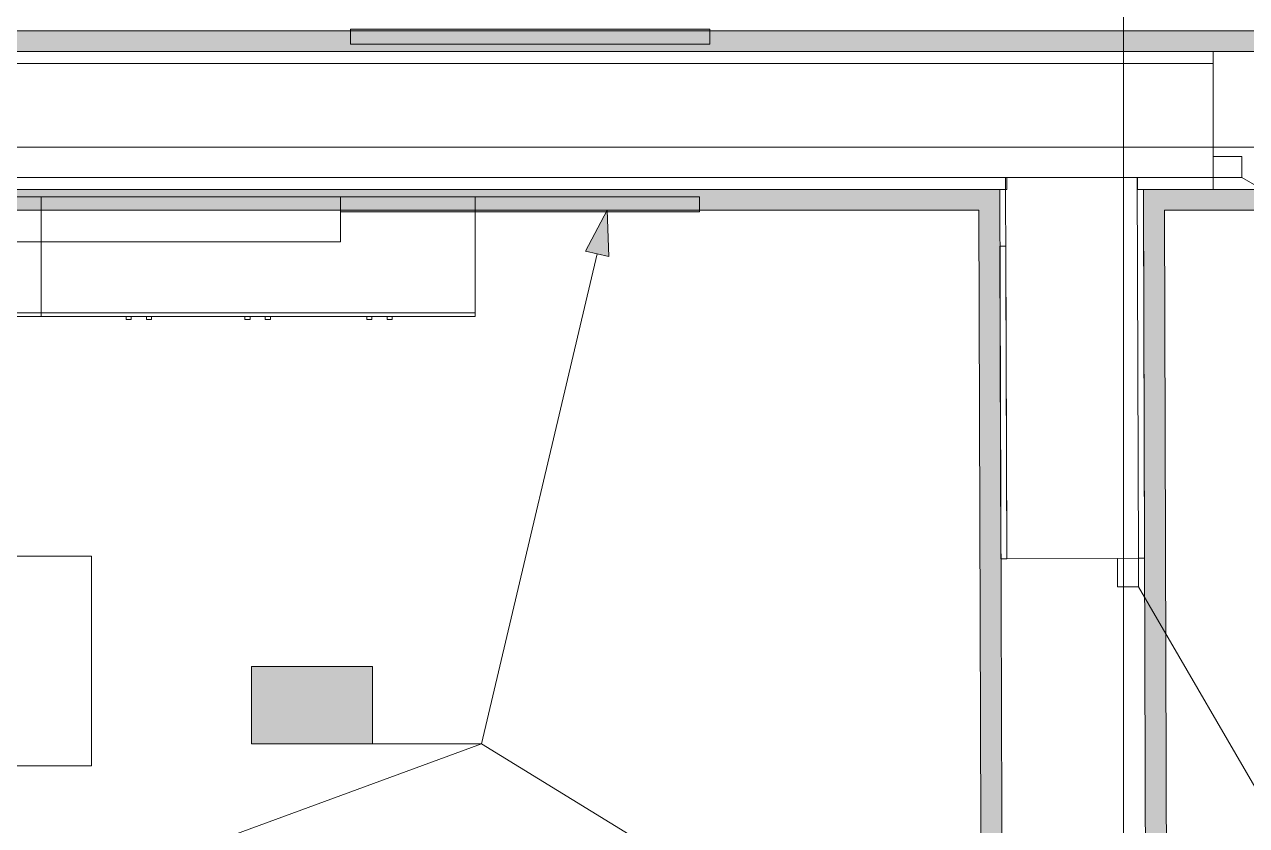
# Model space of a CAD drawing. Header units: millimetres. Extents: x 0 to 1189, y 0 to 841.
# Drawn here: x 266.96 to 307.79, y 630.71 to 657.47 of the extents above; entities that cross this region are included whole.
import ezdxf

# ---------------------------------------------------------------- set-up
doc = ezdxf.new("R2010")
doc.units = ezdxf.units.MM

msp = doc.modelspace()

# ---------------------------------------------------------------- hatches: boundary and pattern name
at = {"true_color": 0x999999}
h = msp.add_hatch(color=253, dxfattribs=at)
h.dxf.hatch_style = 2
h.paths.add_polyline_path([(289.856443, 657.306775), (289.856443, 656.806774), (277.856425, 656.806774), (277.856425, 657.306775)])
at = {"true_color": 0xf1d696}
h = msp.add_hatch(color=41, dxfattribs=at)
h.dxf.hatch_style = 2
h.paths.add_polyline_path([(327.735501, 657.256775), (327.735501, 656.556774), (250.194382, 656.556774), (250.194382, 657.256775)])
h = msp.add_hatch(color=41, dxfattribs=at)
h.dxf.hatch_style = 2
h.paths.add_polyline_path([(240.398367, 651.256766), (240.398367, 651.956767), (298.847457, 651.956767), (298.850457, 651.256766)])
at = {"true_color": 0x999999}
h = msp.add_hatch(color=253, dxfattribs=at)
h.dxf.hatch_style = 2
h.paths.add_polyline_path([(289.518442, 651.706766), (289.518442, 651.206766), (277.518424, 651.206766), (277.518424, 651.706766)])
at = {"true_color": 0xf1d696}
h = msp.add_hatch(color=41, dxfattribs=at)
h.dxf.hatch_style = 2
h.paths.add_polyline_path([(299.547458, 651.956767), (298.850457, 651.256766), (298.847457, 651.956767)])
h = msp.add_hatch(color=41, dxfattribs=at)
h.dxf.hatch_style = 2
h.paths.add_polyline_path([(298.850457, 651.256766), (299.545458, 651.954767), (299.550458, 651.256766)])
at = {"true_color": 0x186722}
h = msp.add_hatch(color=99, dxfattribs=at)
h.dxf.hatch_style = 2
h.paths.add_polyline_path([(305.043466, 651.257766), (304.343465, 651.257766), (304.341465, 651.957767)])
h = msp.add_hatch(color=99, dxfattribs=at)
h.dxf.hatch_style = 2
h.paths.add_polyline_path([(304.341465, 651.957767), (305.041466, 651.957767), (305.043466, 651.257766)])
h = msp.add_hatch(color=99, dxfattribs=at)
h.dxf.hatch_style = 2
h.paths.add_polyline_path([(305.043466, 651.257766), (305.041466, 651.957767), (327.855501, 651.956767), (327.855501, 651.256766)])
at = {"true_color": 0x0077b0}
h = msp.add_hatch(color=144, dxfattribs=at)
h.dxf.hatch_style = 2
h.paths.add_polyline_path([(286.434438, 651.256766), (286.481438, 649.711763), (285.702436, 649.895764)])
at = {"true_color": 0xf1d696}
h = msp.add_hatch(color=41, dxfattribs=at)
h.dxf.hatch_style = 2
h.paths.add_polyline_path([(298.850457, 651.256766), (299.550458, 651.256766), (299.697458, 603.319692), (298.997457, 603.319692)])
h = msp.add_hatch(color=41, dxfattribs=at)
h.dxf.hatch_style = 2
h.paths.add_polyline_path([(305.511467, 494.621526), (304.811466, 494.621526), (304.343465, 651.257766), (305.043466, 651.257766)])
at = {"true_color": 0xffffff}
h = msp.add_hatch(color=7, dxfattribs=at)
h.dxf.hatch_style = 2
h.paths.add_polyline_path([(274.550419, 636.020742), (278.590426, 636.020742), (278.590426, 633.432738), (274.550419, 633.432738)])
h = msp.add_hatch(color=7, dxfattribs=at)
h.dxf.hatch_style = 2
h.paths.add_polyline_path([(274.550419, 636.020742), (278.590426, 636.020742), (278.590426, 633.432738), (274.550419, 633.432738)])
h = msp.add_hatch(color=7, dxfattribs=at)
h.dxf.hatch_style = 2
h.paths.add_polyline_path([(274.550419, 636.020742), (278.590426, 636.020742), (278.590426, 633.432738), (274.550419, 633.432738)])
at = {"true_color": 0x0077b0}
h = msp.add_hatch(color=144, dxfattribs=at)
h.paths.add_polyline_path([(275.761072, 634.624727), (275.761072, 635.431706), (275.731582, 635.588389), (275.642561, 635.719441), (275.513921, 635.805844), (275.357583, 635.835196), (275.201106, 635.805844), (275.069848, 635.719441), (274.982412, 635.588389), (274.954093, 635.431706), (274.954093, 634.624727), (274.982412, 634.468389), (275.069848, 634.339749), (275.201106, 634.250727), (275.357583, 634.221237), (275.513921, 634.250727), (275.642561, 634.339749), (275.731582, 634.468389)])
h.paths.add_polyline_path([(275.961715, 634.624727), (275.950561, 634.504071), (275.917135, 634.392045), (275.861488, 634.289011), (275.783672, 634.19533), (275.691903, 634.118031), (275.589851, 634.063521), (275.478187, 634.031232), (275.357583, 634.020595), (275.23585, 634.031232), (275.124143, 634.063521), (275.021944, 634.118031), (274.928737, 634.19533), (274.851007, 634.289011), (274.79555, 634.392045), (274.762313, 634.504071), (274.751246, 634.624727), (274.751246, 635.431706), (274.762313, 635.553439), (274.79555, 635.665146), (274.851007, 635.767345), (274.928737, 635.860552), (275.021944, 635.938368), (275.124143, 635.994015), (275.23585, 636.027441), (275.357583, 636.038594), (275.478239, 636.027484), (275.590264, 635.994359), (275.693299, 635.93953), (275.786979, 635.863308), (275.862883, 635.76967), (275.917548, 635.666524), (275.950613, 635.553869), (275.961715, 635.431706)])
h = msp.add_hatch(color=144, dxfattribs=at)
h.paths.add_polyline_path([(275.761072, 634.624727), (275.761072, 635.431706), (275.731582, 635.588389), (275.642561, 635.719441), (275.513921, 635.805844), (275.357583, 635.835196), (275.201106, 635.805844), (275.069848, 635.719441), (274.982412, 635.588389), (274.954093, 635.431706), (274.954093, 634.624727), (274.982412, 634.468389), (275.069848, 634.339749), (275.201106, 634.250727), (275.357583, 634.221237), (275.513921, 634.250727), (275.642561, 634.339749), (275.731582, 634.468389)])
h.paths.add_polyline_path([(275.961715, 634.624727), (275.950561, 634.504071), (275.917135, 634.392045), (275.861488, 634.289011), (275.783672, 634.19533), (275.691903, 634.118031), (275.589851, 634.063521), (275.478187, 634.031232), (275.357583, 634.020595), (275.23585, 634.031232), (275.124143, 634.063521), (275.021944, 634.118031), (274.928737, 634.19533), (274.851007, 634.289011), (274.79555, 634.392045), (274.762313, 634.504071), (274.751246, 634.624727), (274.751246, 635.431706), (274.762313, 635.553439), (274.79555, 635.665146), (274.851007, 635.767345), (274.928737, 635.860552), (275.021944, 635.938368), (275.124143, 635.994015), (275.23585, 636.027441), (275.357583, 636.038594), (275.478239, 636.027484), (275.590264, 635.994359), (275.693299, 635.93953), (275.786979, 635.863308), (275.862883, 635.76967), (275.917548, 635.666524), (275.950613, 635.553869), (275.961715, 635.431706)])
h = msp.add_hatch(color=144, dxfattribs=at)
h.paths.add_polyline_path([(275.761072, 634.624727), (275.761072, 635.431706), (275.731582, 635.588389), (275.642561, 635.719441), (275.513921, 635.805844), (275.357583, 635.835196), (275.201106, 635.805844), (275.069848, 635.719441), (274.982412, 635.588389), (274.954093, 635.431706), (274.954093, 634.624727), (274.982412, 634.468389), (275.069848, 634.339749), (275.201106, 634.250727), (275.357583, 634.221237), (275.513921, 634.250727), (275.642561, 634.339749), (275.731582, 634.468389)])
h.paths.add_polyline_path([(275.961715, 634.624727), (275.950561, 634.504071), (275.917135, 634.392045), (275.861488, 634.289011), (275.783672, 634.19533), (275.691903, 634.118031), (275.589851, 634.063521), (275.478187, 634.031232), (275.357583, 634.020595), (275.23585, 634.031232), (275.124143, 634.063521), (275.021944, 634.118031), (274.928737, 634.19533), (274.851007, 634.289011), (274.79555, 634.392045), (274.762313, 634.504071), (274.751246, 634.624727), (274.751246, 635.431706), (274.762313, 635.553439), (274.79555, 635.665146), (274.851007, 635.767345), (274.928737, 635.860552), (275.021944, 635.938368), (275.124143, 635.994015), (275.23585, 636.027441), (275.357583, 636.038594), (275.478239, 636.027484), (275.590264, 635.994359), (275.693299, 635.93953), (275.786979, 635.863308), (275.862883, 635.76967), (275.917548, 635.666524), (275.950613, 635.553869), (275.961715, 635.431706)])
h = msp.add_hatch(color=144, dxfattribs=at)
h.dxf.hatch_style = 2
h.paths.add_polyline_path([(278.184192, 635.694085), (277.952682, 635.462574), (277.882126, 635.431706), (277.805989, 635.456993), (277.780702, 635.53313), (277.808814, 635.603685), (278.204036, 635.998907), (278.244826, 636.028259), (278.285616, 636.038594), (278.361752, 636.013032), (278.387039, 635.936619), (278.387039, 634.119263), (278.361752, 634.044504), (278.285616, 634.020595), (278.209479, 634.044504), (278.184192, 634.119263)])
h = msp.add_hatch(color=144, dxfattribs=at)
h.dxf.hatch_style = 2
h.paths.add_polyline_path([(278.184192, 635.694085), (277.952682, 635.462574), (277.882126, 635.431706), (277.805989, 635.456993), (277.780702, 635.53313), (277.808814, 635.603685), (278.204036, 635.998907), (278.244826, 636.028259), (278.285616, 636.038594), (278.361752, 636.013032), (278.387039, 635.936619), (278.387039, 634.119263), (278.361752, 634.044504), (278.285616, 634.020595), (278.209479, 634.044504), (278.184192, 634.119263)])
h = msp.add_hatch(color=144, dxfattribs=at)
h.dxf.hatch_style = 2
h.paths.add_polyline_path([(278.184192, 635.694085), (277.952682, 635.462574), (277.882126, 635.431706), (277.805989, 635.456993), (277.780702, 635.53313), (277.808814, 635.603685), (278.204036, 635.998907), (278.244826, 636.028259), (278.285616, 636.038594), (278.361752, 636.013032), (278.387039, 635.936619), (278.387039, 634.119263), (278.361752, 634.044504), (278.285616, 634.020595), (278.209479, 634.044504), (278.184192, 634.119263)])
h = msp.add_hatch(color=144, dxfattribs=at)
h.dxf.hatch_style = 2
h.paths.add_polyline_path([(277.274612, 634.522752), (276.467633, 634.522752), (276.391497, 634.548315), (276.36621, 634.624727), (276.391497, 634.700864), (276.467633, 634.726151), (277.274612, 634.726151), (277.350749, 634.700864), (277.376036, 634.624727), (277.350749, 634.548315)])
h = msp.add_hatch(color=144, dxfattribs=at)
h.dxf.hatch_style = 2
h.paths.add_polyline_path([(277.274612, 634.522752), (276.467633, 634.522752), (276.391497, 634.548315), (276.36621, 634.624727), (276.391497, 634.700864), (276.467633, 634.726151), (277.274612, 634.726151), (277.350749, 634.700864), (277.376036, 634.624727), (277.350749, 634.548315)])
h = msp.add_hatch(color=144, dxfattribs=at)
h.dxf.hatch_style = 2
h.paths.add_polyline_path([(277.274612, 634.522752), (276.467633, 634.522752), (276.391497, 634.548315), (276.36621, 634.624727), (276.391497, 634.700864), (276.467633, 634.726151), (277.274612, 634.726151), (277.350749, 634.700864), (277.376036, 634.624727), (277.350749, 634.548315)])

# ---------------------------------------------------------------- linework, layer by layer
at = {"color": 7, "lineweight": 0}
for points in [[(303.672464, 237.628134), (303.672464, 730.151886)], [(327.0355, 657.256775), (250.194382, 657.256775)], [(306.676469, 656.556774), (239.698366, 656.556774)], [(250.194382, 656.556774), (328.435502, 656.556774)], [(306.676469, 656.156773), (306.676469, 656.556774)], [(239.498366, 656.156773), (306.676469, 656.156773)], [(306.676469, 653.056768), (306.676469, 656.156773)], [(202.529309, 653.371769), (863.72632, 653.371769)], [(307.62647, 653.056768), (306.676469, 653.056768)], [(306.676469, 653.056768), (306.676469, 652.356767)], [(307.62647, 652.356767), (307.62647, 653.056768)], [(239.498366, 652.356767), (299.739458, 652.356767)], [(304.139465, 652.356767), (299.739458, 652.356767)], [(299.739458, 652.356767), (299.777458, 639.620748)], [(299.776458, 651.956767), (299.776458, 652.356767)], [(304.177465, 639.633748), (304.139465, 652.356767)], [(304.141465, 652.356767), (306.676469, 652.356767)], [(304.141465, 652.356767), (304.141465, 651.956767)], [(306.676469, 652.356767), (307.62647, 652.356767)], [(306.676469, 651.956767), (306.676469, 652.356767)], [(307.62647, 652.356767), (310.181474, 650.881765)], [(239.698366, 651.956767), (299.776458, 651.956767)], [(298.847457, 651.956767), (239.698366, 651.956767)], [(299.547458, 651.956767), (298.847457, 651.956767)], [(299.697458, 603.319692), (299.547458, 651.956767)], [(304.341465, 651.957767), (304.141465, 651.956767)], [(304.141465, 651.956767), (306.676469, 651.956767)], [(304.377465, 639.634748), (304.341465, 651.957767)], [(304.341465, 651.957767), (304.343465, 651.257766)], [(327.855501, 651.956767), (304.341465, 651.957767)], [(240.398367, 651.256766), (298.850457, 651.256766)], [(298.850457, 651.256766), (298.997457, 603.319692)], [(304.343465, 651.257766), (304.813466, 493.921525)], [(305.043466, 651.257766), (327.855501, 651.256766)], [(305.511467, 494.621526), (305.043466, 651.257766)], [(299.747458, 650.056764), (299.547458, 650.056764)], [(299.547458, 650.056764), (299.579458, 639.620748)], [(299.778458, 639.870748), (299.747458, 650.056764)], [(299.779458, 639.620748), (299.778458, 639.870748)], [(299.579458, 639.620748), (299.777458, 639.620748)], [(299.777458, 639.620748), (303.477464, 639.631748)], [(304.177465, 639.633748), (303.477464, 639.631748)], [(303.477464, 639.631748), (303.480464, 638.681746)], [(304.177465, 639.633748), (304.377465, 639.634748)], [(304.180465, 638.683746), (304.177465, 639.633748)], [(303.480464, 638.681746), (304.180465, 638.683746)], [(304.180465, 638.683746), (308.779472, 630.773734)]]:
    msp.add_lwpolyline(points, dxfattribs=at)
at = {"color": 253, "lineweight": 0, "true_color": 0x999999}
for points in [[(277.856425, 656.806774), (277.856425, 657.306775)], [(277.856425, 657.306775), (289.856443, 657.306775)], [(289.856443, 657.306775), (289.856443, 656.806774)], [(289.856443, 656.806774), (277.856425, 656.806774)], [(267.518409, 651.706766), (253.018387, 651.706766)], [(257.518393, 651.706766), (277.518424, 651.706766)], [(267.518409, 647.70676), (267.518409, 651.706766)], [(267.518409, 651.706766), (267.518409, 647.70676)], [(282.018431, 651.706766), (267.518409, 651.706766)], [(277.518424, 651.706766), (277.518424, 650.206764)], [(277.518424, 651.206766), (277.518424, 651.706766)], [(277.518424, 651.706766), (289.518442, 651.706766)], [(282.018431, 647.70676), (282.018431, 651.706766)], [(289.518442, 651.706766), (289.518442, 651.206766)], [(289.518442, 651.206766), (277.518424, 651.206766)], [(277.518424, 650.206764), (257.518393, 650.206764)], [(253.018387, 647.82776), (267.518409, 647.82776)], [(253.018387, 647.70676), (267.518409, 647.70676)], [(267.518409, 647.82776), (282.018431, 647.82776)], [(267.518409, 647.70676), (282.018431, 647.70676)], [(270.532413, 647.70676), (270.358413, 647.70676)], [(270.358413, 647.70676), (270.358413, 647.60476)], [(270.358413, 647.60476), (270.532413, 647.60476)], [(270.532413, 647.60476), (270.532413, 647.70676)], [(271.209414, 647.70676), (271.035414, 647.70676)], [(271.035414, 647.70676), (271.035414, 647.60476)], [(271.035414, 647.60476), (271.209414, 647.60476)], [(271.209414, 647.60476), (271.209414, 647.70676)], [(274.501419, 647.70676), (274.327419, 647.70676)], [(274.327419, 647.70676), (274.327419, 647.60476)], [(274.327419, 647.60476), (274.501419, 647.60476)], [(274.501419, 647.60476), (274.501419, 647.70676)], [(275.17742, 647.70676), (275.00442, 647.70676)], [(275.00442, 647.70676), (275.00442, 647.60476)], [(275.00442, 647.60476), (275.17742, 647.60476)], [(275.17742, 647.60476), (275.17742, 647.70676)], [(278.571426, 647.70676), (278.397425, 647.70676)], [(278.397425, 647.70676), (278.397425, 647.60476)], [(278.397425, 647.60476), (278.571426, 647.60476)], [(278.571426, 647.60476), (278.571426, 647.70676)], [(279.248427, 647.70676), (279.074426, 647.70676)], [(279.074426, 647.70676), (279.074426, 647.60476)], [(279.074426, 647.60476), (279.248427, 647.60476)], [(279.248427, 647.60476), (279.248427, 647.70676)], [(258.198394, 639.706748), (269.198411, 639.706748)], [(269.198411, 639.706748), (269.198411, 632.706737)], [(269.198411, 632.706737), (258.198394, 632.706737)]]:
    msp.add_lwpolyline(points, dxfattribs=at)
at = {"color": 144, "lineweight": 0, "true_color": 0x0077b0}
for points in [[(286.434438, 651.256766), (285.702436, 649.895764)], [(286.434438, 651.256766), (286.481438, 649.711763)], [(286.091437, 649.803763), (282.236431, 633.432738)], [(286.481438, 649.711763), (285.702436, 649.895764)], [(274.550419, 636.020742), (278.590426, 636.020742)], [(274.550419, 633.432738), (274.550419, 636.020742)], [(274.550419, 636.020742), (278.590426, 636.020742)], [(274.550419, 633.432738), (274.550419, 636.020742)], [(274.550419, 636.020742), (278.590426, 636.020742)], [(274.550419, 633.432738), (274.550419, 636.020742)], [(278.590426, 636.020742), (278.590426, 633.432738)], [(278.590426, 636.020742), (278.590426, 633.432738)], [(278.590426, 636.020742), (278.590426, 633.432738)], [(243.662372, 619.272717), (282.236431, 633.432738)], [(278.590426, 633.432738), (274.550419, 633.432738)], [(278.590426, 633.432738), (274.550419, 633.432738)], [(278.590426, 633.432738), (274.550419, 633.432738)], [(282.236431, 633.432738), (278.590426, 633.432738)], [(282.236431, 633.432738), (278.590426, 633.432738)], [(282.236431, 633.432738), (278.590426, 633.432738)], [(297.663455, 623.967724), (282.236431, 633.432738)]]:
    msp.add_lwpolyline(points, dxfattribs=at)

doc.saveas('drawing.dxf')
